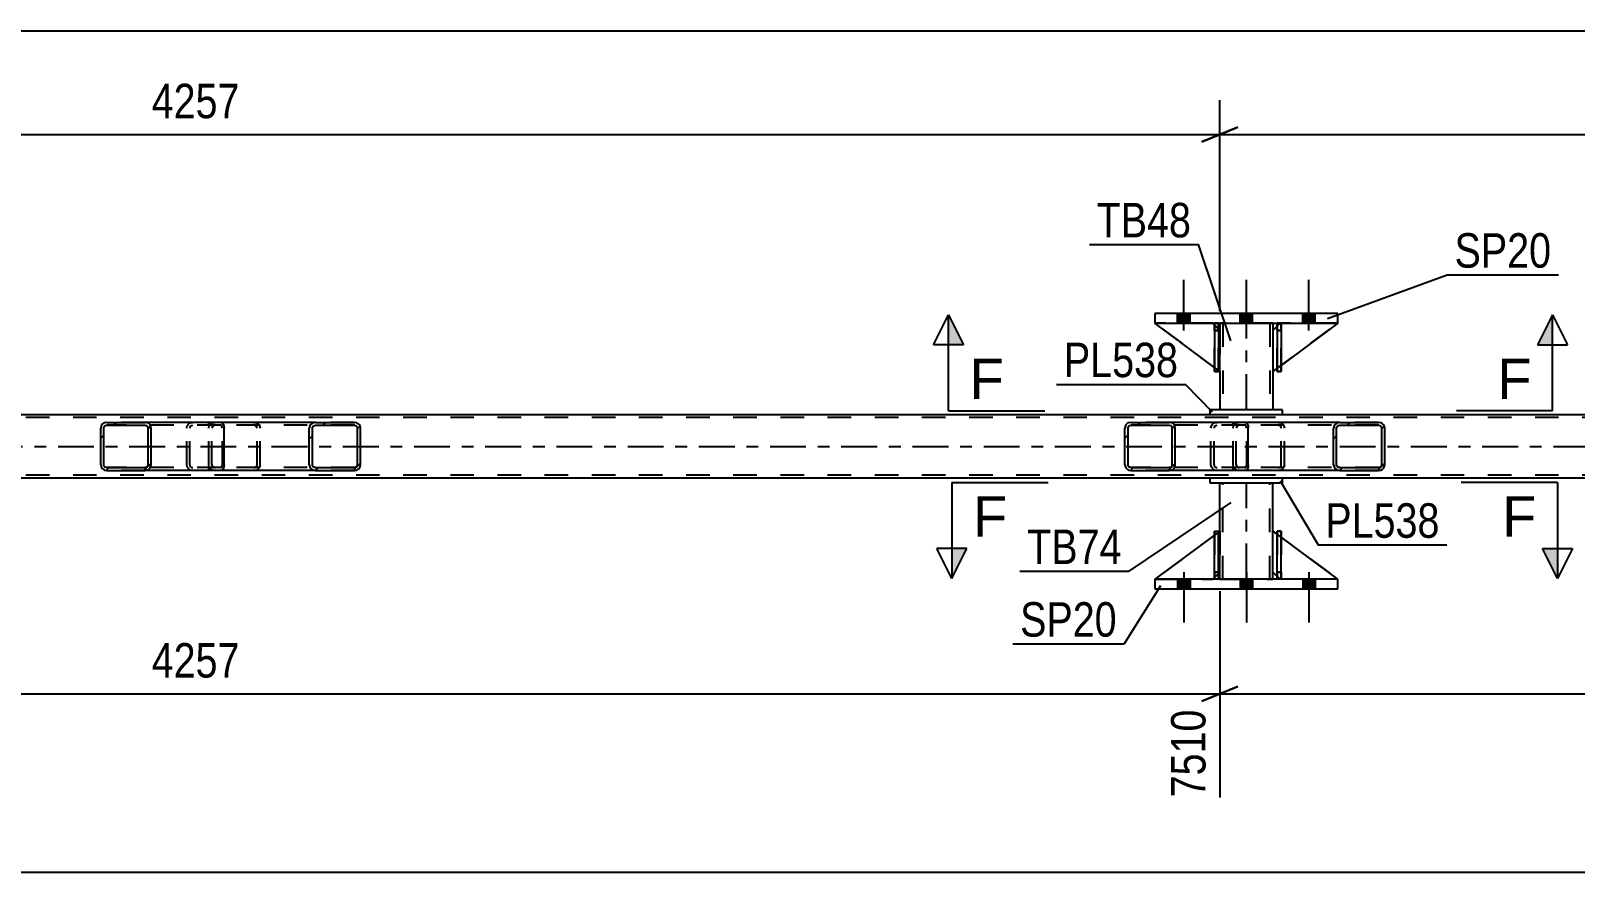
# Model space of a CAD drawing. Header units: millimetres. Extents: x -116 to 725, y -402 to 192.
# Drawn here: x 113.3 to 241.7, y -249.4 to -179.4 of the extents above; entities that cross this region are included whole.
import ezdxf

# ---------------------------------------------------------------- set-up
doc = ezdxf.new("R2010")
doc.units = ezdxf.units.MM
doc.linetypes.add('DXK_LINE_DOT2', pattern=[3.9198, 1.9599, -1.9599])
doc.linetypes.add('DXK_LINE_DOT3', pattern=[5.9187, 2.979, -0.9799, 0.9799, -0.9799])
doc.styles.add('Arial', font='ARIAL.TTF', dxfattribs={"height": 0.2})
doc.styles.add('Arial Narrow', font='ARIALN.TTF', dxfattribs={"height": 0.2})

# ---------------------------------------------------------------- blocks, each defined once
blk = doc.blocks.new('Part-203723422-4009 - 3915')
at = {"color": 2, "linetype": 'Continuous'}
for p, q in [((211.72, -221.36), (206.76, -225.03)), ((212.16, -221.03), (212.04, -221.12)), ((212.16, -224.43), (212.16, -221.03)), ((212.16, -224.43), (212.04, -224.56)), ((212.16, -224.43), (212.16, -224.43)), ((211.72, -224.88), (211.56, -225.03))]:
    blk.add_line(p, q, dxfattribs=at)
at = {"color": 7, "linetype": 'DXK_LINE_DOT2'}
for p, q in [((212.04, -221.12), (211.72, -221.36)), ((212.16, -224.43), (212.16, -221.03)), ((212.16, -224.43), (211.56, -225.03)), ((212.04, -224.56), (211.72, -224.88)), ((206.76, -225.03), (211.56, -225.03))]:
    blk.add_line(p, q, dxfattribs=at)
blk = doc.blocks.new('Part-203723422-3945 - 3915')
at = {"color": 2, "linetype": 'Continuous'}
for p, q in [((211.72, -207.42), (206.76, -203.75)), ((211.72, -203.9), (211.56, -203.75)), ((212.16, -204.35), (212.04, -204.22)), ((212.16, -204.35), (212.16, -204.35)), ((212.16, -207.75), (212.16, -204.35)), ((212.04, -207.66), (212.16, -207.75)), ((212.16, -207.75), (212.16, -207.75))]:
    blk.add_line(p, q, dxfattribs=at)
at = {"color": 7, "linetype": 'DXK_LINE_DOT2'}
for p, q in [((211.56, -203.75), (206.76, -203.75)), ((211.56, -203.75), (212.16, -204.35)), ((212.04, -204.22), (211.72, -203.9)), ((212.16, -204.35), (212.16, -207.75)), ((212.04, -207.66), (211.72, -207.42))]:
    blk.add_line(p, q, dxfattribs=at)
blk = doc.blocks.new('Part-203723422-4007 - 3915')
at = {"color": 2, "linetype": 'Continuous'}
for p, q in [((217.24, -203.75), (216.92, -203.75)), ((216.92, -203.75), (216.92, -207.75)), ((217.24, -203.75), (217.24, -203.75)), ((217.24, -203.75), (217.24, -207.75)), ((217.24, -207.75), (216.92, -207.75))]:
    blk.add_line(p, q, dxfattribs=at)
at = {"color": 7, "linetype": 'DXK_LINE_DOT2'}
for p, q in [((216.92, -204.35), (216.92, -203.75)), ((217.24, -204.35), (217.24, -203.75)), ((217.24, -203.75), (217.24, -203.75)), ((217.24, -204.35), (216.92, -204.35)), ((216.92, -204.35), (216.92, -207.75)), ((217.24, -207.75), (217.24, -204.35))]:
    blk.add_line(p, q, dxfattribs=at)
blk = doc.blocks.new('Part-203723422-3943 - 3915')
at = {"color": 2, "linetype": 'Continuous'}
for p, q in [((216.92, -204), (216.56, -204.35)), ((221.96, -203.75), (217.24, -207.25)), ((216.56, -204.35), (216.56, -207.75)), ((216.92, -207.49), (216.56, -207.75))]:
    blk.add_line(p, q, dxfattribs=at)
at = {"color": 7, "linetype": 'DXK_LINE_DOT2'}
for p, q in [((217.16, -203.75), (216.92, -204)), ((221.96, -203.75), (217.16, -203.75)), ((217.24, -207.25), (216.92, -207.49))]:
    blk.add_line(p, q, dxfattribs=at)
blk = doc.blocks.new('Part-203723422-3999 - 3915')
at = {"color": 2, "linetype": 'Continuous'}
for p, q in [((212.16, -203.75), (212.16, -204.35)), ((216.56, -203.75), (216.56, -204.35)), ((212.16, -207.75), (212.16, -210.95)), ((216.56, -207.75), (216.56, -210.95))]:
    blk.add_line(p, q, dxfattribs=at)
at = {"color": 7, "linetype": 'DXK_LINE_DOT2'}
for p, q in [((216.56, -203.75), (212.16, -203.75)), ((212.4, -203.75), (212.4, -210.95)), ((216.32, -203.75), (216.32, -210.95)), ((212.16, -204.35), (212.16, -207.75)), ((216.56, -204.35), (216.56, -207.75)), ((216.56, -210.95), (212.16, -210.95))]:
    blk.add_line(p, q, dxfattribs=at)
at = {"color": 7, "linetype": 'DXK_LINE_DOT3'}
blk.add_line((214.36, -210.95), (214.36, -203.75), dxfattribs=at)
blk = doc.blocks.new('Part-203723422-3935 - 3915')
at = {"color": 7, "linetype": 'DXK_LINE_DOT2'}
for p, q in [((217.24, -221.03), (216.92, -221.03)), ((216.92, -224.43), (216.92, -221.03)), ((216.92, -221.03), (216.92, -225.03)), ((217.24, -221.03), (217.24, -224.43)), ((217.24, -225.03), (217.24, -221.03)), ((217.24, -224.43), (216.92, -224.43)), ((216.92, -225.03), (216.92, -224.43)), ((217.24, -224.43), (217.24, -225.03)), ((217.24, -225.03), (216.92, -225.03)), ((217.24, -225.03), (217.24, -225.03))]:
    blk.add_line(p, q, dxfattribs=at)
blk = doc.blocks.new('Part-203723422-4008 - 3915')
at = {"color": 7, "linetype": 'DXK_LINE_DOT2'}
for p, q in [((211.72, -204.35), (211.72, -203.75)), ((211.72, -203.75), (211.72, -203.75)), ((211.72, -203.75), (211.72, -207.75)), ((212.04, -203.75), (211.72, -203.75)), ((212.04, -204.35), (212.04, -203.75)), ((212.04, -207.75), (212.04, -203.75)), ((211.72, -207.75), (211.72, -204.35)), ((211.72, -204.35), (212.04, -204.35)), ((212.04, -204.35), (212.04, -207.75)), ((211.72, -207.75), (212.04, -207.75))]:
    blk.add_line(p, q, dxfattribs=at)
blk = doc.blocks.new('Part-203723422-3944 - 3915')
at = {"color": 7, "linetype": 'DXK_LINE_DOT2'}
for p, q in [((212.16, -207.75), (206.76, -203.75)), ((206.76, -203.75), (211.56, -203.75)), ((211.56, -203.75), (212.16, -204.35)), ((212.16, -204.35), (211.56, -203.75)), ((212.16, -204.35), (212.16, -207.75)), ((212.16, -204.35), (212.16, -204.35)), ((212.16, -204.35), (212.16, -207.75))]:
    blk.add_line(p, q, dxfattribs=at)
blk = doc.blocks.new('Part-203723422-3936 - 3915')
at = {"color": 7, "linetype": 'DXK_LINE_DOT2'}
for p, q in [((217.16, -203.75), (216.56, -204.35)), ((216.56, -207.75), (221.96, -203.75)), ((221.96, -203.75), (217.16, -203.75)), ((216.56, -204.35), (216.56, -207.75))]:
    blk.add_line(p, q, dxfattribs=at)
blk = doc.blocks.new('Part-203723422-3941 - 3915')
at = {"color": 2, "linetype": 'Continuous'}
for p, q in [((216.56, -224.43), (216.56, -221.03)), ((216.92, -221.29), (216.56, -221.03)), ((221.96, -225.03), (217.24, -221.53)), ((216.92, -224.78), (216.56, -224.43))]:
    blk.add_line(p, q, dxfattribs=at)
at = {"color": 7, "linetype": 'DXK_LINE_DOT2'}
for p, q in [((217.24, -221.53), (216.92, -221.29)), ((217.16, -225.03), (216.92, -224.78)), ((221.96, -225.03), (217.16, -225.03)), ((221.96, -225.03), (221.96, -225.03)), ((221.96, -225.03), (221.96, -225.03))]:
    blk.add_line(p, q, dxfattribs=at)
blk = doc.blocks.new('Part-203723422-3942 - 3915')
at = {"color": 7, "linetype": 'DXK_LINE_DOT2'}
for p, q in [((212.16, -221.03), (206.76, -225.03)), ((212.16, -224.43), (212.16, -221.03)), ((212.16, -221.03), (212.16, -224.43)), ((211.56, -225.03), (212.16, -224.43)), ((212.16, -224.43), (211.56, -225.03)), ((212.16, -224.43), (212.16, -224.43)), ((206.76, -225.03), (211.56, -225.03))]:
    blk.add_line(p, q, dxfattribs=at)
blk = doc.blocks.new('Part-203723422-4010 - 3915')
at = {"color": 2, "linetype": 'Continuous'}
for p, q in [((211.72, -225.03), (211.72, -221.03)), ((211.72, -221.03), (212.04, -221.03)), ((212.04, -225.03), (212.04, -221.03)), ((211.72, -225.03), (211.72, -225.03)), ((212.04, -225.03), (211.72, -225.03))]:
    blk.add_line(p, q, dxfattribs=at)
at = {"color": 7, "linetype": 'DXK_LINE_DOT2'}
for p, q in [((211.72, -221.03), (211.72, -224.43)), ((212.04, -224.43), (212.04, -221.03)), ((211.72, -224.43), (211.72, -225.03)), ((211.72, -224.43), (212.04, -224.43)), ((212.04, -225.03), (212.04, -224.43)), ((212.04, -225.03), (212.04, -225.03))]:
    blk.add_line(p, q, dxfattribs=at)
blk = doc.blocks.new('Part-203723422-3946 - 3915')
at = {"color": 2, "linetype": 'Continuous'}
for p, q in [((212.04, -203.75), (211.72, -203.75)), ((211.72, -203.75), (211.72, -207.75)), ((212.04, -203.75), (212.04, -203.75)), ((212.04, -203.75), (212.04, -207.75)), ((212.04, -207.75), (211.72, -207.75))]:
    blk.add_line(p, q, dxfattribs=at)
at = {"color": 7, "linetype": 'DXK_LINE_DOT2'}
for p, q in [((211.72, -204.35), (211.72, -203.75)), ((212.04, -204.35), (212.04, -203.75)), ((212.04, -203.75), (212.04, -203.75)), ((212.04, -204.35), (211.72, -204.35)), ((211.72, -204.35), (211.72, -207.75)), ((212.04, -207.75), (212.04, -204.35))]:
    blk.add_line(p, q, dxfattribs=at)
blk = doc.blocks.new('Part-203723422-4011 - 3915')
at = {"color": 2, "linetype": 'Continuous'}
for p, q in [((216.92, -225.03), (216.92, -221.03)), ((216.92, -221.03), (217.24, -221.03)), ((217.24, -225.03), (217.24, -221.03)), ((216.92, -225.03), (216.92, -225.03)), ((217.24, -225.03), (216.92, -225.03))]:
    blk.add_line(p, q, dxfattribs=at)
at = {"color": 7, "linetype": 'DXK_LINE_DOT2'}
for p, q in [((216.92, -221.03), (216.92, -224.43)), ((217.24, -224.43), (217.24, -221.03)), ((216.92, -224.43), (216.92, -225.03)), ((216.92, -224.43), (217.24, -224.43)), ((217.24, -225.03), (217.24, -224.43)), ((217.24, -225.03), (217.24, -225.03))]:
    blk.add_line(p, q, dxfattribs=at)
blk = doc.blocks.new('Part-203723422-4012 - 3915')
at = {"color": 7, "linetype": 'DXK_LINE_DOT2'}
for p, q in [((211.72, -221.03), (212.04, -221.03)), ((211.72, -224.43), (211.72, -221.03)), ((211.72, -221.03), (211.72, -225.03)), ((212.04, -221.03), (212.04, -224.43)), ((212.04, -225.03), (212.04, -221.12)), ((212.04, -224.43), (211.72, -224.43)), ((211.72, -225.03), (211.72, -224.43)), ((212.04, -224.43), (212.04, -225.03)), ((212.04, -225.03), (211.72, -225.03)), ((212.04, -225.03), (212.04, -225.03))]:
    blk.add_line(p, q, dxfattribs=at)
blk = doc.blocks.new('Part-203723422-4017 - 3915')
at = {"color": 2, "linetype": 'Continuous'}
for p, q in [((217.36, -216.63), (211.36, -216.63)), ((211.36, -217.03), (211.36, -216.63)), ((217.36, -217.03), (217.36, -216.63)), ((217.36, -217.03), (211.36, -217.03))]:
    blk.add_line(p, q, dxfattribs=at)
blk = doc.blocks.new('Part-203723422-4022 - 3915')
at = {"color": 2, "linetype": 'Continuous'}
for p, q in [((217.36, -210.95), (211.36, -210.95)), ((211.36, -211.35), (211.36, -210.95)), ((217.36, -211.35), (211.36, -211.35)), ((217.36, -211.35), (217.36, -210.95))]:
    blk.add_line(p, q, dxfattribs=at)
blk = doc.blocks.new('Part-203723422-3964 - 3915')
at = {"color": 7, "linetype": 'DXK_LINE_DOT2'}
for p, q in [((216.56, -224.43), (216.56, -221.03)), ((216.56, -221.03), (221.96, -225.03)), ((217.16, -225.03), (216.56, -224.43)), ((221.96, -225.03), (217.16, -225.03))]:
    blk.add_line(p, q, dxfattribs=at)
blk = doc.blocks.new('Part-203723422-4051 - 3915')
at = {"linetype": 'Continuous'}
h = blk.add_hatch(dxfattribs=at)
h.set_pattern_fill('', scale=0.7, style=0, pattern_type=0)
h.set_pattern_definition([(45, (123.2818, -212.2849), (-1.57154, 1.57154), [])])
h.paths.add_polyline_path([(123.32, -212.47), (123.28, -212.28), (123.17, -212.13), (123.01, -212.03), (122.82, -211.99), (119.63, -211.99), (119.44, -212.03), (119.28, -212.13), (119.17, -212.28), (119.13, -212.47), (119.13, -215.51), (119.17, -215.69), (119.28, -215.85), (119.44, -215.95), (119.63, -215.99), (122.82, -215.99), (123.01, -215.95), (123.17, -215.85), (123.28, -215.69), (123.32, -215.51)])
h.paths.add_polyline_path([(123.05, -215.6), (123, -215.68), (122.91, -215.73), (122.82, -215.75), (119.63, -215.75), (119.54, -215.73), (119.46, -215.68), (119.4, -215.6), (119.38, -215.51), (119.38, -212.47), (119.4, -212.38), (119.46, -212.3), (119.54, -212.25), (119.63, -212.23), (122.82, -212.23), (122.91, -212.25), (123, -212.3), (123.05, -212.38), (123.07, -212.47), (123.07, -215.51)])
at = {"color": 2, "linetype": 'Continuous'}
for p, q in [((119.17, -212.28), (119.13, -212.47)), ((119.13, -215.51), (119.13, -212.47)), ((119.38, -212.47), (119.4, -212.38)), ((119.38, -215.51), (119.38, -212.47)), ((119.4, -212.38), (119.46, -212.3)), ((119.63, -211.99), (119.44, -212.03)), ((119.46, -212.3), (119.54, -212.25)), ((119.54, -212.25), (119.63, -212.23)), ((119.63, -211.99), (122.82, -211.99)), ((119.63, -212.23), (122.82, -212.23)), ((129.12, -211.99), (122.82, -211.99)), ((123.01, -212.03), (122.82, -211.99)), ((122.82, -212.23), (122.91, -212.25)), ((122.91, -212.25), (123, -212.3)), ((123, -212.3), (123.05, -212.38)), ((123.05, -212.38), (123.07, -212.47)), ((123.07, -215.51), (123.07, -212.47)), ((123.32, -212.47), (123.28, -212.28)), ((123.32, -215.51), (123.32, -212.47)), ((129.12, -211.99), (129.22, -212.03)), ((129.22, -212.03), (129.31, -212.13)), ((129.31, -212.13), (129.37, -212.28)), ((129.37, -212.28), (129.39, -212.47)), ((129.39, -215.51), (129.39, -212.47)), ((119.13, -215.51), (119.17, -215.69)), ((119.4, -215.6), (119.38, -215.51)), ((119.46, -215.68), (119.4, -215.6)), ((123.05, -215.6), (123, -215.68)), ((123.07, -215.51), (123.05, -215.6)), ((123.28, -215.69), (123.32, -215.51)), ((129.39, -215.51), (129.37, -215.69)), ((119.44, -215.95), (119.63, -215.99)), ((119.54, -215.73), (119.46, -215.68)), ((119.63, -215.75), (119.54, -215.73)), ((119.63, -215.75), (122.82, -215.75)), ((119.63, -215.99), (122.82, -215.99)), ((122.91, -215.73), (122.82, -215.75)), ((122.82, -215.99), (123.01, -215.95)), ((129.12, -215.99), (122.82, -215.99)), ((123, -215.68), (122.91, -215.73)), ((129.22, -215.95), (129.12, -215.99)), ((129.31, -215.85), (129.22, -215.95)), ((129.37, -215.69), (129.31, -215.85))]:
    blk.add_line(p, q, dxfattribs=at)
at = {"color": 7, "linetype": 'DXK_LINE_DOT2'}
for p, q in [((122.82, -211.99), (119.63, -211.99)), ((129.12, -212.23), (119.63, -212.23)), ((126.28, -212.47), (126.32, -212.28)), ((126.28, -215.51), (126.28, -212.47)), ((126.55, -212.38), (126.53, -212.47)), ((126.53, -215.51), (126.53, -212.47)), ((126.61, -212.3), (126.55, -212.38)), ((126.59, -212.03), (126.78, -211.99)), ((126.61, -212.3), (126.63, -212.28)), ((126.63, -212.28), (126.69, -212.25)), ((126.69, -212.25), (126.78, -212.23)), ((128.13, -212.23), (128.13, -211.99)), ((129.17, -212.25), (129.12, -212.23)), ((129.21, -212.3), (129.17, -212.25)), ((129.24, -212.38), (129.21, -212.3)), ((129.25, -212.47), (129.24, -212.38)), ((129.25, -215.51), (129.25, -212.47)), ((126.32, -215.69), (126.28, -215.51)), ((126.53, -215.51), (126.55, -215.6)), ((126.55, -215.6), (126.61, -215.68)), ((129.21, -215.68), (129.24, -215.6)), ((129.24, -215.6), (129.25, -215.51)), ((129.12, -215.75), (119.63, -215.75)), ((122.82, -215.99), (119.63, -215.99)), ((126.78, -215.99), (126.59, -215.95)), ((126.61, -215.68), (126.63, -215.69)), ((126.63, -215.69), (126.69, -215.73)), ((126.69, -215.73), (126.78, -215.75)), ((128.13, -215.99), (128.13, -215.75)), ((129.12, -215.75), (129.17, -215.73)), ((129.17, -215.73), (129.21, -215.68))]:
    blk.add_line(p, q, dxfattribs=at)
at = {"color": 2, "linetype": 'Continuous'}
for centre, start, end in [((119.62, -212.48), 111.1941, 156.1506), ((122.83, -212.48), 23.8494, 68.8059), ((119.62, -215.49), 203.8494, 248.8059), ((122.83, -215.49), 291.1941, 336.1506)]:
    blk.add_arc(centre, 0.492, start, end, dxfattribs=at)
at = {"color": 7, "linetype": 'DXK_LINE_DOT2'}
for centre, start, end in [((126.77, -212.48), 111.1941, 156.1506), ((126.77, -215.49), 203.8494, 248.8059)]:
    blk.add_arc(centre, 0.492, start, end, dxfattribs=at)
blk = doc.blocks.new('Part-203723422-4026 - 3915')
at = {"linetype": 'Continuous'}
h = blk.add_hatch(dxfattribs=at)
h.set_pattern_fill('', scale=0.7, style=0, pattern_type=0)
h.set_pattern_definition([(45, (225.8267, -212.2849), (-1.57154, 1.57154), [])])
h.paths.add_polyline_path([(225.87, -212.47), (225.83, -212.28), (225.72, -212.13), (225.55, -212.03), (225.35, -211.99), (222.12, -211.99), (221.92, -212.03), (221.76, -212.13), (221.65, -212.28), (221.61, -212.47), (221.61, -215.51), (221.65, -215.69), (221.76, -215.85), (221.92, -215.95), (222.12, -215.99), (225.35, -215.99), (225.55, -215.95), (225.72, -215.85), (225.83, -215.69), (225.87, -215.51)])
h.paths.add_polyline_path([(225.59, -215.6), (225.54, -215.68), (225.45, -215.73), (225.35, -215.75), (222.12, -215.75), (222.02, -215.73), (221.94, -215.68), (221.88, -215.6), (221.86, -215.51), (221.86, -212.47), (221.88, -212.38), (221.94, -212.3), (222.02, -212.25), (222.12, -212.23), (225.35, -212.23), (225.45, -212.25), (225.54, -212.3), (225.59, -212.38), (225.61, -212.47), (225.61, -215.51)])
at = {"color": 7, "linetype": 'DXK_LINE_DOT2'}
for p, q in [((213.26, -212.47), (213.3, -212.28)), ((213.26, -215.51), (213.26, -212.47)), ((213.53, -212.38), (213.52, -212.47)), ((213.52, -215.51), (213.52, -212.47)), ((213.59, -212.3), (213.53, -212.38)), ((213.57, -212.03), (213.77, -211.99)), ((213.67, -212.25), (213.59, -212.3)), ((213.77, -212.23), (213.67, -212.25)), ((214.25, -211.99), (213.77, -211.99)), ((225.35, -212.23), (213.77, -212.23)), ((217.01, -211.99), (217.2, -212.03)), ((217.1, -212.25), (217.01, -212.23)), ((217.19, -212.3), (217.1, -212.25)), ((217.24, -212.38), (217.19, -212.3)), ((217.26, -212.47), (217.24, -212.38)), ((217.26, -215.51), (217.26, -212.47)), ((217.48, -212.28), (217.52, -212.47)), ((217.52, -215.51), (217.52, -212.47)), ((225.35, -211.99), (222.12, -211.99)), ((213.3, -215.69), (213.26, -215.51)), ((213.52, -215.51), (213.53, -215.6)), ((213.53, -215.6), (213.59, -215.68)), ((217.19, -215.68), (217.24, -215.6)), ((217.24, -215.6), (217.26, -215.51)), ((217.52, -215.51), (217.48, -215.69)), ((213.77, -215.99), (213.57, -215.95)), ((213.59, -215.68), (213.67, -215.73)), ((213.67, -215.73), (213.77, -215.75)), ((225.35, -215.75), (213.77, -215.75)), ((214.25, -215.99), (213.77, -215.99)), ((217.01, -215.75), (217.1, -215.73)), ((217.2, -215.95), (217.01, -215.99)), ((217.1, -215.73), (217.19, -215.68)), ((225.35, -215.99), (222.12, -215.99))]:
    blk.add_line(p, q, dxfattribs=at)
at = {"color": 2, "linetype": 'Continuous'}
for p, q in [((222.12, -211.99), (214.25, -211.99)), ((221.65, -212.28), (221.61, -212.47)), ((221.61, -215.51), (221.61, -212.47)), ((221.86, -212.47), (221.88, -212.38)), ((221.86, -215.51), (221.86, -212.47)), ((221.88, -212.38), (221.94, -212.3)), ((222.12, -211.99), (221.92, -212.03)), ((221.94, -212.3), (222.02, -212.25)), ((222.02, -212.25), (222.12, -212.23)), ((222.12, -211.99), (225.35, -211.99)), ((222.12, -212.23), (225.35, -212.23)), ((225.55, -212.03), (225.35, -211.99)), ((225.35, -212.23), (225.45, -212.25)), ((225.45, -212.25), (225.54, -212.3)), ((225.54, -212.3), (225.59, -212.38)), ((225.59, -212.38), (225.61, -212.47)), ((225.61, -215.51), (225.61, -212.47)), ((225.87, -212.47), (225.83, -212.28)), ((225.87, -215.51), (225.87, -212.47)), ((221.61, -215.51), (221.65, -215.69)), ((221.88, -215.6), (221.86, -215.51)), ((221.94, -215.68), (221.88, -215.6)), ((225.59, -215.6), (225.54, -215.68)), ((225.61, -215.51), (225.59, -215.6)), ((225.83, -215.69), (225.87, -215.51)), ((222.12, -215.99), (214.25, -215.99)), ((221.92, -215.95), (222.12, -215.99)), ((222.02, -215.73), (221.94, -215.68)), ((222.12, -215.75), (222.02, -215.73)), ((222.12, -215.75), (225.35, -215.75)), ((222.12, -215.99), (225.35, -215.99)), ((225.45, -215.73), (225.35, -215.75)), ((225.35, -215.99), (225.55, -215.95)), ((225.54, -215.68), (225.45, -215.73))]:
    blk.add_line(p, q, dxfattribs=at)
at = {"color": 7, "linetype": 'DXK_LINE_DOT2'}
for centre, start, end in [((213.75, -212.49), 110.7583, 155.68), ((217.03, -212.49), 24.32, 69.2417), ((213.75, -215.49), 204.32, 249.2417), ((217.03, -215.49), 290.7583, 335.68)]:
    blk.add_arc(centre, 0.496, start, end, dxfattribs=at)
at = {"color": 2, "linetype": 'Continuous'}
for centre, start, end in [((222.1, -212.49), 110.7583, 155.68), ((225.37, -212.49), 24.32, 69.2417), ((222.1, -215.49), 204.32, 249.2417), ((225.37, -215.49), 290.7583, 335.68)]:
    blk.add_arc(centre, 0.496, start, end, dxfattribs=at)
blk = doc.blocks.new('Part-203723422-4067 - 3915')
at = {"linetype": 'Continuous'}
h = blk.add_hatch(dxfattribs=at)
h.set_pattern_fill('', scale=0.7, style=0, pattern_type=0)
h.set_pattern_definition([(45, (208.416, -212.2849), (-1.57154, 1.57154), [])])
h.paths.add_polyline_path([(208.45, -212.47), (208.42, -212.28), (208.31, -212.13), (208.14, -212.03), (207.95, -211.99), (204.77, -211.99), (204.57, -212.03), (204.41, -212.13), (204.3, -212.28), (204.26, -212.47), (204.26, -215.51), (204.3, -215.69), (204.41, -215.85), (204.57, -215.95), (204.77, -215.99), (207.95, -215.99), (208.14, -215.95), (208.31, -215.85), (208.42, -215.69), (208.45, -215.51)])
h.paths.add_polyline_path([(208.18, -215.6), (208.13, -215.68), (208.05, -215.73), (207.95, -215.75), (204.77, -215.75), (204.67, -215.73), (204.59, -215.68), (204.54, -215.6), (204.52, -215.51), (204.52, -212.47), (204.54, -212.38), (204.59, -212.3), (204.67, -212.25), (204.77, -212.23), (207.95, -212.23), (208.05, -212.25), (208.13, -212.3), (208.18, -212.38), (208.2, -212.47), (208.2, -215.51)])
at = {"color": 2, "linetype": 'Continuous'}
for p, q in [((204.3, -212.28), (204.26, -212.47)), ((204.26, -215.51), (204.26, -212.47)), ((204.52, -212.47), (204.54, -212.38)), ((204.52, -215.51), (204.52, -212.47)), ((204.54, -212.38), (204.59, -212.3)), ((204.77, -211.99), (204.57, -212.03)), ((204.59, -212.3), (204.67, -212.25)), ((204.67, -212.25), (204.77, -212.23)), ((204.77, -211.99), (207.95, -211.99)), ((204.77, -212.23), (207.95, -212.23)), ((214.25, -211.99), (207.95, -211.99)), ((208.14, -212.03), (207.95, -211.99)), ((207.95, -212.23), (208.05, -212.25)), ((208.05, -212.25), (208.13, -212.3)), ((208.13, -212.3), (208.18, -212.38)), ((208.18, -212.38), (208.2, -212.47)), ((208.2, -215.51), (208.2, -212.47)), ((208.45, -212.47), (208.42, -212.28)), ((208.45, -215.51), (208.45, -212.47)), ((214.25, -211.99), (214.36, -212.03)), ((214.36, -212.03), (214.44, -212.13)), ((214.44, -212.13), (214.5, -212.28)), ((214.5, -212.28), (214.52, -212.47)), ((214.52, -215.51), (214.52, -212.47)), ((204.26, -215.51), (204.3, -215.69)), ((204.54, -215.6), (204.52, -215.51)), ((204.59, -215.68), (204.54, -215.6)), ((208.18, -215.6), (208.13, -215.68)), ((208.2, -215.51), (208.18, -215.6)), ((208.42, -215.69), (208.45, -215.51)), ((214.52, -215.51), (214.5, -215.69)), ((204.57, -215.95), (204.77, -215.99)), ((204.67, -215.73), (204.59, -215.68)), ((204.77, -215.75), (204.67, -215.73)), ((204.77, -215.75), (207.95, -215.75)), ((204.77, -215.99), (207.95, -215.99)), ((208.05, -215.73), (207.95, -215.75)), ((207.95, -215.99), (208.14, -215.95)), ((214.25, -215.99), (207.95, -215.99)), ((208.13, -215.68), (208.05, -215.73)), ((214.36, -215.95), (214.25, -215.99)), ((214.44, -215.85), (214.36, -215.95)), ((214.5, -215.69), (214.44, -215.85))]:
    blk.add_line(p, q, dxfattribs=at)
at = {"color": 7, "linetype": 'DXK_LINE_DOT2'}
for p, q in [((207.95, -211.99), (204.77, -211.99)), ((214.25, -212.23), (204.77, -212.23)), ((211.41, -212.47), (211.45, -212.28)), ((211.41, -215.51), (211.41, -212.47)), ((211.69, -212.38), (211.67, -212.47)), ((211.67, -215.51), (211.67, -212.47)), ((211.74, -212.3), (211.69, -212.38)), ((211.73, -212.03), (211.92, -211.99)), ((211.74, -212.3), (211.76, -212.28)), ((211.76, -212.28), (211.82, -212.25)), ((211.82, -212.25), (211.92, -212.23)), ((213.26, -212.23), (213.26, -211.99)), ((214.3, -212.25), (214.25, -212.23)), ((214.35, -212.3), (214.3, -212.25)), ((214.38, -212.38), (214.35, -212.3)), ((214.39, -212.47), (214.38, -212.38)), ((214.39, -215.51), (214.39, -212.47)), ((211.45, -215.69), (211.41, -215.51)), ((211.67, -215.51), (211.69, -215.6)), ((211.69, -215.6), (211.74, -215.68)), ((214.35, -215.68), (214.38, -215.6)), ((214.38, -215.6), (214.39, -215.51)), ((214.25, -215.75), (204.77, -215.75)), ((207.95, -215.99), (204.77, -215.99)), ((211.92, -215.99), (211.73, -215.95)), ((211.74, -215.68), (211.76, -215.69)), ((211.76, -215.69), (211.82, -215.73)), ((211.82, -215.73), (211.92, -215.75)), ((213.26, -215.99), (213.26, -215.75)), ((214.25, -215.75), (214.3, -215.73)), ((214.3, -215.73), (214.35, -215.68))]:
    blk.add_line(p, q, dxfattribs=at)
at = {"color": 2, "linetype": 'Continuous'}
for centre, start, end in [((204.75, -212.48), 111.1941, 156.1506), ((207.97, -212.48), 23.8494, 68.8059), ((204.75, -215.49), 203.8494, 248.8059), ((207.97, -215.49), 291.1941, 336.1506)]:
    blk.add_arc(centre, 0.492, start, end, dxfattribs=at)
at = {"color": 7, "linetype": 'DXK_LINE_DOT2'}
for centre, start, end in [((211.9, -212.48), 111.1941, 156.1506), ((211.9, -215.49), 203.8494, 248.8059)]:
    blk.add_arc(centre, 0.492, start, end, dxfattribs=at)
blk = doc.blocks.new('Part-203723422-4068 - 3915')
at = {"linetype": 'Continuous'}
h = blk.add_hatch(dxfattribs=at)
h.set_pattern_fill('', scale=0.7, style=0, pattern_type=0)
h.set_pattern_definition([(45, (140.6925, -212.2849), (-1.57154, 1.57154), [])])
h.paths.add_polyline_path([(140.73, -212.47), (140.69, -212.28), (140.58, -212.13), (140.42, -212.03), (140.22, -211.99), (136.99, -211.99), (136.79, -212.03), (136.62, -212.13), (136.51, -212.28), (136.47, -212.47), (136.47, -215.51), (136.51, -215.69), (136.62, -215.85), (136.79, -215.95), (136.99, -215.99), (140.22, -215.99), (140.42, -215.95), (140.58, -215.85), (140.69, -215.69), (140.73, -215.51)])
h.paths.add_polyline_path([(140.46, -215.6), (140.4, -215.68), (140.32, -215.73), (140.22, -215.75), (136.99, -215.75), (136.89, -215.73), (136.8, -215.68), (136.75, -215.6), (136.73, -215.51), (136.73, -212.47), (136.75, -212.38), (136.8, -212.3), (136.89, -212.25), (136.99, -212.23), (140.22, -212.23), (140.32, -212.25), (140.4, -212.3), (140.46, -212.38), (140.48, -212.47), (140.48, -215.51)])
at = {"color": 7, "linetype": 'DXK_LINE_DOT2'}
for p, q in [((128.13, -212.47), (128.16, -212.28)), ((128.13, -215.51), (128.13, -212.47)), ((128.4, -212.38), (128.38, -212.47)), ((128.38, -215.51), (128.38, -212.47)), ((128.46, -212.3), (128.4, -212.38)), ((128.44, -212.03), (128.64, -211.99)), ((128.54, -212.25), (128.46, -212.3)), ((128.64, -212.23), (128.54, -212.25)), ((129.12, -211.99), (128.64, -211.99)), ((140.22, -212.23), (128.64, -212.23)), ((131.87, -211.99), (132.07, -212.03)), ((131.97, -212.25), (131.87, -212.23)), ((132.05, -212.3), (131.97, -212.25)), ((132.11, -212.38), (132.05, -212.3)), ((132.13, -212.47), (132.11, -212.38)), ((132.13, -215.51), (132.13, -212.47)), ((132.34, -212.28), (132.38, -212.47)), ((132.38, -215.51), (132.38, -212.47)), ((140.22, -211.99), (136.99, -211.99)), ((128.16, -215.69), (128.13, -215.51)), ((128.38, -215.51), (128.4, -215.6)), ((128.4, -215.6), (128.46, -215.68)), ((132.05, -215.68), (132.11, -215.6)), ((132.11, -215.6), (132.13, -215.51)), ((132.38, -215.51), (132.34, -215.69)), ((128.64, -215.99), (128.44, -215.95)), ((128.46, -215.68), (128.54, -215.73)), ((128.54, -215.73), (128.64, -215.75)), ((140.22, -215.75), (128.64, -215.75)), ((129.12, -215.99), (128.64, -215.99)), ((131.87, -215.75), (131.97, -215.73)), ((132.07, -215.95), (131.87, -215.99)), ((131.97, -215.73), (132.05, -215.68)), ((140.22, -215.99), (136.99, -215.99))]:
    blk.add_line(p, q, dxfattribs=at)
at = {"color": 2, "linetype": 'Continuous'}
for p, q in [((136.99, -211.99), (129.12, -211.99)), ((136.51, -212.28), (136.47, -212.47)), ((136.47, -215.51), (136.47, -212.47)), ((136.73, -212.47), (136.75, -212.38)), ((136.73, -215.51), (136.73, -212.47)), ((136.75, -212.38), (136.8, -212.3)), ((136.99, -211.99), (136.79, -212.03)), ((136.8, -212.3), (136.89, -212.25)), ((136.89, -212.25), (136.99, -212.23)), ((136.99, -211.99), (140.22, -211.99)), ((136.99, -212.23), (140.22, -212.23)), ((140.42, -212.03), (140.22, -211.99)), ((140.22, -212.23), (140.32, -212.25)), ((140.32, -212.25), (140.4, -212.3)), ((140.4, -212.3), (140.46, -212.38)), ((140.46, -212.38), (140.48, -212.47)), ((140.48, -215.51), (140.48, -212.47)), ((140.73, -212.47), (140.69, -212.28)), ((140.73, -215.51), (140.73, -212.47)), ((136.47, -215.51), (136.51, -215.69)), ((136.75, -215.6), (136.73, -215.51)), ((136.8, -215.68), (136.75, -215.6)), ((140.46, -215.6), (140.4, -215.68)), ((140.48, -215.51), (140.46, -215.6)), ((140.69, -215.69), (140.73, -215.51)), ((136.99, -215.99), (129.12, -215.99)), ((136.79, -215.95), (136.99, -215.99)), ((136.89, -215.73), (136.8, -215.68)), ((136.99, -215.75), (136.89, -215.73)), ((136.99, -215.75), (140.22, -215.75)), ((136.99, -215.99), (140.22, -215.99)), ((140.32, -215.73), (140.22, -215.75)), ((140.22, -215.99), (140.42, -215.95)), ((140.4, -215.68), (140.32, -215.73))]:
    blk.add_line(p, q, dxfattribs=at)
at = {"color": 7, "linetype": 'DXK_LINE_DOT2'}
for centre, start, end in [((128.62, -212.49), 110.7583, 155.68), ((131.89, -212.49), 24.32, 69.2417), ((128.62, -215.49), 204.32, 249.2417), ((131.89, -215.49), 290.7583, 335.68)]:
    blk.add_arc(centre, 0.496, start, end, dxfattribs=at)
at = {"color": 2, "linetype": 'Continuous'}
for centre, start, end in [((136.97, -212.49), 110.7583, 155.68), ((140.24, -212.49), 24.32, 69.2417), ((136.97, -215.49), 204.32, 249.2417), ((140.24, -215.49), 290.7583, 335.68)]:
    blk.add_arc(centre, 0.496, start, end, dxfattribs=at)
blk = doc.blocks.new('Part-203723422-4075 - 3915')
at = {"color": 7, "linetype": 'DXK_LINE_DOT2'}
for p, q in [((216.92, -204.35), (216.92, -203.75)), ((216.92, -203.75), (216.92, -203.75)), ((216.92, -203.75), (216.92, -207.75)), ((217.24, -203.75), (216.92, -203.75)), ((217.24, -204.35), (217.24, -203.75)), ((217.24, -207.75), (217.24, -203.75)), ((216.92, -207.75), (216.92, -204.35)), ((216.92, -204.35), (217.24, -204.35)), ((217.24, -204.35), (217.24, -207.75)), ((216.92, -207.75), (217.24, -207.75))]:
    blk.add_line(p, q, dxfattribs=at)
blk = doc.blocks.new('Part-203723422-4080 - 3915')
at = {"color": 2, "linetype": 'Continuous'}
for p, q in [((206.76, -225.03), (206.76, -225.83)), ((221.96, -225.03), (206.76, -225.03)), ((206.76, -225.83), (221.96, -225.83)), ((221.96, -225.83), (221.96, -225.03))]:
    blk.add_line(p, q, dxfattribs=at)
blk = doc.blocks.new('Part-203723422-4085 - 3915')
at = {"color": 2, "linetype": 'Continuous'}
for p, q in [((221.96, -202.95), (206.76, -202.95)), ((206.76, -202.95), (206.76, -203.75)), ((206.76, -203.75), (221.96, -203.75)), ((221.96, -203.75), (221.96, -202.95))]:
    blk.add_line(p, q, dxfattribs=at)
blk = doc.blocks.new('Part-203723422-4090 - 3915')
at = {"color": 2, "linetype": 'Continuous'}
for p, q in [((212.16, -221.03), (212.16, -217.03)), ((216.56, -221.03), (216.56, -217.03)), ((212.16, -225.03), (212.16, -224.43)), ((216.56, -225.03), (216.56, -224.43))]:
    blk.add_line(p, q, dxfattribs=at)
at = {"color": 7, "linetype": 'DXK_LINE_DOT2'}
for p, q in [((216.56, -217.03), (212.16, -217.03)), ((212.4, -225.03), (212.4, -217.03)), ((216.32, -225.03), (216.32, -217.03)), ((212.16, -224.43), (212.16, -221.03)), ((216.56, -224.43), (216.56, -221.03)), ((212.16, -225.03), (216.56, -225.03))]:
    blk.add_line(p, q, dxfattribs=at)
at = {"color": 7, "linetype": 'DXK_LINE_DOT3'}
blk.add_line((214.36, -225.03), (214.36, -217.03), dxfattribs=at)
blk = doc.blocks.new('Bolt-203723422-4093 - 3915')
at = {"linetype": 'Continuous'}
for points in [[(208.64, -203.75), (209.68, -203.75), (209.68, -202.95), (208.64, -202.95)], [(208.64, -203.75), (209.68, -203.75), (209.68, -202.95), (208.64, -202.95)], [(208.64, -203.75), (209.68, -203.75), (209.68, -202.95), (208.64, -202.95)], [(213.84, -203.75), (214.88, -203.75), (214.88, -202.95), (213.84, -202.95)], [(213.84, -203.75), (214.88, -203.75), (214.88, -202.95), (213.84, -202.95)], [(219.04, -203.75), (220.08, -203.75), (220.08, -202.95), (219.04, -202.95)], [(219.04, -203.75), (220.08, -203.75), (220.08, -202.95), (219.04, -202.95)], [(219.04, -203.75), (220.08, -203.75), (220.08, -202.95), (219.04, -202.95)]]:
    blk.add_hatch(color=1, dxfattribs=at).paths.add_polyline_path(points)
at = {"color": 1, "linetype": 'Continuous'}
for p, q in [((209.16, -204.35), (209.16, -200.15)), ((209.16, -204.35), (209.16, -200.15)), ((209.16, -204.35), (209.16, -200.15)), ((214.36, -204.35), (214.36, -200.15)), ((214.36, -204.35), (214.36, -200.15)), ((219.56, -204.35), (219.56, -200.15)), ((219.56, -204.35), (219.56, -200.15)), ((219.56, -204.35), (219.56, -200.15)), ((208.64, -203.75), (208.64, -202.95)), ((208.64, -203.75), (208.64, -202.95)), ((208.64, -203.75), (208.64, -202.95)), ((209.68, -203.75), (209.68, -202.95)), ((209.68, -203.75), (209.68, -202.95)), ((209.68, -203.75), (209.68, -202.95)), ((213.84, -203.75), (213.84, -202.95)), ((213.84, -203.75), (213.84, -202.95)), ((214.88, -203.75), (214.88, -202.95)), ((214.88, -203.75), (214.88, -202.95)), ((219.04, -203.75), (219.04, -202.95)), ((219.04, -203.75), (219.04, -202.95)), ((219.04, -203.75), (219.04, -202.95)), ((220.08, -203.75), (220.08, -202.95)), ((220.08, -203.75), (220.08, -202.95)), ((220.08, -203.75), (220.08, -202.95))]:
    blk.add_line(p, q, dxfattribs=at)
blk = doc.blocks.new('Bolt-203723422-4094 - 3915')
at = {"linetype": 'Continuous'}
for points in [[(209.68, -225.03), (208.64, -225.03), (208.64, -225.83), (209.68, -225.83)], [(209.68, -225.03), (208.64, -225.03), (208.64, -225.83), (209.68, -225.83)], [(209.68, -225.03), (208.64, -225.03), (208.64, -225.83), (209.68, -225.83)], [(214.88, -225.03), (213.84, -225.03), (213.84, -225.83), (214.88, -225.83)], [(214.88, -225.03), (213.84, -225.03), (213.84, -225.83), (214.88, -225.83)], [(220.08, -225.03), (219.04, -225.03), (219.04, -225.83), (220.08, -225.83)], [(220.08, -225.03), (219.04, -225.03), (219.04, -225.83), (220.08, -225.83)], [(220.08, -225.03), (219.04, -225.03), (219.04, -225.83), (220.08, -225.83)]]:
    blk.add_hatch(color=1, dxfattribs=at).paths.add_polyline_path(points)
at = {"color": 1, "linetype": 'Continuous'}
for p, q in [((209.16, -224.43), (209.16, -228.63)), ((209.16, -224.43), (209.16, -228.63)), ((209.16, -224.43), (209.16, -228.63)), ((214.36, -224.43), (214.36, -228.63)), ((214.36, -224.43), (214.36, -228.63)), ((219.56, -224.43), (219.56, -228.63)), ((219.56, -224.43), (219.56, -228.63)), ((219.56, -224.43), (219.56, -228.63)), ((208.64, -225.03), (208.64, -225.83)), ((208.64, -225.03), (208.64, -225.83)), ((208.64, -225.03), (208.64, -225.83)), ((209.68, -225.03), (209.68, -225.83)), ((209.68, -225.03), (209.68, -225.83)), ((209.68, -225.03), (209.68, -225.83)), ((213.84, -225.03), (213.84, -225.83)), ((213.84, -225.03), (213.84, -225.83)), ((214.88, -225.03), (214.88, -225.83)), ((214.88, -225.03), (214.88, -225.83)), ((219.04, -225.03), (219.04, -225.83)), ((219.04, -225.03), (219.04, -225.83)), ((219.04, -225.03), (219.04, -225.83)), ((220.08, -225.03), (220.08, -225.83)), ((220.08, -225.03), (220.08, -225.83)), ((220.08, -225.03), (220.08, -225.83))]:
    blk.add_line(p, q, dxfattribs=at)
blk = doc.blocks.new('Part-203723422-4214 - 3915')
at = {"color": 7, "linetype": 'DXK_LINE_DOT2'}
for p, q in [((608.77, -211.59), (-50.14, -211.59)), ((217.36, -211.35), (211.36, -211.35)), ((608.77, -216.39), (-50.14, -216.39)), ((217.36, -216.63), (211.36, -216.63))]:
    blk.add_line(p, q, dxfattribs=at)
at = {"color": 2, "linetype": 'Continuous'}
for p, q in [((211.36, -211.35), (47.1, -211.35)), ((466.78, -211.35), (217.36, -211.35)), ((211.36, -216.63), (47.1, -216.63)), ((466.78, -216.63), (217.36, -216.63))]:
    blk.add_line(p, q, dxfattribs=at)
at = {"color": 7, "linetype": 'DXK_LINE_DOT3'}
blk.add_line((-50.14, -213.99), (608.77, -213.99), dxfattribs=at)
blk = doc.blocks.new('StraightDimension-203723422-4302 - 3915')
at = {"color": 7, "linetype": 'Continuous'}
blk.add_line((-58.76, -179.45), (617.39, -179.45), dxfattribs=at)
blk = doc.blocks.new('StraightDimension-203723422-4274 - 3915')
at = {"color": 7, "linetype": 'Continuous'}
for p, q in [((212.16, -226.03), (212.16, -243.16)), ((41.9, -234.55), (212.16, -234.55)), ((210.66, -235.15), (213.66, -233.95))]:
    blk.add_line(p, q, dxfattribs=at)
at = {"color": 0}
blk.add_wipeout([(131.29, -233.8), (131.29, -229.6), (122.77, -229.6), (122.77, -233.8)], dxfattribs=at)
at = {"color": 3, "style": 'Arial Narrow'}
blk.add_text('4257', height=2.863, dxfattribs=at).set_placement((123.37, -233.2))
at = {"color": 0, "linetype": 'Continuous'}
blk.add_wipeout([(211.56, -235.25), (207.36, -235.25), (207.36, -243.76), (211.56, -243.76)], dxfattribs=at)
at = {"color": 3, "linetype": 'Continuous', "style": 'Arial Narrow'}
blk.add_text('7510', height=2.863, rotation=90.0002, dxfattribs=at).set_placement((210.96, -243.16))
blk = doc.blocks.new('StraightDimension-203723422-4246 - 3915')
at = {"color": 7, "linetype": 'Continuous'}
for p, q in [((212.16, -202.75), (212.16, -185.21)), ((41.9, -188.06), (212.16, -188.06)), ((210.66, -188.66), (213.66, -187.46))]:
    blk.add_line(p, q, dxfattribs=at)
at = {"color": 0}
blk.add_wipeout([(131.29, -187.31), (131.29, -183.11), (122.77, -183.11), (122.77, -187.31)], dxfattribs=at)
at = {"color": 3, "style": 'Arial Narrow'}
blk.add_text('4257', height=2.863, dxfattribs=at).set_placement((123.37, -186.71))
blk = doc.blocks.new('StraightDimension-203723422-4252 - 3915')
at = {"color": 7, "linetype": 'Continuous'}
for p, q in [((212.16, -202.75), (212.16, -185.21)), ((213.66, -187.46), (210.66, -188.66)), ((212.16, -188.06), (467.58, -188.06))]:
    blk.add_line(p, q, dxfattribs=at)
blk = doc.blocks.new('StraightDimension-203723422-4285 - 3915')
at = {"color": 7, "linetype": 'Continuous'}
for p, q in [((212.16, -226.03), (212.16, -243.16)), ((213.66, -233.95), (210.66, -235.15)), ((212.16, -234.55), (467.58, -234.55))]:
    blk.add_line(p, q, dxfattribs=at)
blk = doc.blocks.new('StraightDimension-203723422-4323 - 3915')
at = {"color": 7, "linetype": 'Continuous'}
blk.add_line((-59.4, -249.37), (618.03, -249.37), dxfattribs=at)
blk = doc.blocks.new('Mark-203723422-4013 - 3915')
at = {"color": 0}
blk.add_wipeout([(230.42, -221.58), (230.42, -218.58), (220.92, -218.58), (220.92, -221.58)], dxfattribs=at)
blk.add_wipeout([(230.42, -221.58), (230.42, -218.58), (220.92, -218.58), (220.92, -221.58)], dxfattribs=at)
at = {"color": 30, "linetype": 'Continuous'}
for p, q in [((217.17, -216.84), (220.32, -222.18)), ((220.32, -222.18), (231.02, -222.18))]:
    blk.add_line(p, q, dxfattribs=at)
at = {"color": 3, "style": 'Arial Narrow'}
blk.add_text('PL538', height=2.863, dxfattribs=at).set_placement((220.92, -221.58))
blk = doc.blocks.new('Mark-203723422-4018 - 3915')
at = {"color": 0}
blk.add_wipeout([(208.7, -208.23), (208.7, -205.23), (199.19, -205.23), (199.19, -208.23)], dxfattribs=at)
blk.add_wipeout([(208.7, -208.23), (208.7, -205.23), (199.19, -205.23), (199.19, -208.23)], dxfattribs=at)
at = {"color": 30, "linetype": 'Continuous'}
for p in [(198.59, -208.83), (211.53, -211.14)]:
    blk.add_line(p, (209.3, -208.83), dxfattribs=at)
at = {"color": 3, "style": 'Arial Narrow'}
blk.add_text('PL538', height=2.863, dxfattribs=at).set_placement((199.19, -208.23))
blk = doc.blocks.new('SectionMark-203723422-4436 - 3915')
at = {"linetype": 'Continuous'}
for points in [[(190.85, -205.54), (189.6, -205.54), (189.6, -203.04)], [(239.81, -205.54), (238.56, -205.54), (239.81, -203.04)]]:
    blk.add_hatch(color=6, dxfattribs=at).paths.add_polyline_path(points)
at = {"color": 6, "linetype": 'Continuous'}
for p, q in [((188.35, -205.54), (189.6, -203.04)), ((189.6, -211.04), (189.6, -203.04)), ((189.6, -203.04), (190.85, -205.54)), ((239.81, -203.04), (238.56, -205.54)), ((239.81, -211.04), (239.81, -203.04)), ((239.81, -203.04), (241.06, -205.54)), ((190.85, -205.54), (188.35, -205.54)), ((238.56, -205.54), (241.06, -205.54)), ((189.6, -211.04), (197.6, -211.04)), ((239.81, -211.04), (231.81, -211.04))]:
    blk.add_line(p, q, dxfattribs=at)
at = {"color": 0, "linetype": 'Continuous'}
for points in [[(194.2, -210.04), (194.2, -206.54), (191.35, -206.54), (191.35, -210.04)], [(238.06, -210.04), (238.06, -206.54), (235.21, -206.54), (235.21, -210.04)]]:
    blk.add_wipeout(points, dxfattribs=at)
at = {"color": 3, "linetype": 'Continuous', "style": 'Arial'}
for p in [(191.35, -210.04), (235.21, -210.04)]:
    blk.add_text('F', height=3.34, dxfattribs=at).set_placement(p)
blk = doc.blocks.new('Mark-203723422-3995 - 3915')
at = {"color": 0}
blk.add_wipeout([(209.77, -196.61), (209.77, -193.61), (201.91, -193.61), (201.91, -196.61)], dxfattribs=at)
blk.add_wipeout([(209.77, -196.61), (209.77, -193.61), (201.91, -193.61), (201.91, -196.61)], dxfattribs=at)
at = {"color": 30, "linetype": 'Continuous'}
for p in [(201.31, -197.21), (213.06, -205.2)]:
    blk.add_line(p, (210.37, -197.21), dxfattribs=at)
at = {"color": 3, "style": 'Arial Narrow'}
blk.add_text('TB48', height=2.863, dxfattribs=at).set_placement((201.91, -196.61))
blk = doc.blocks.new('Mark-203723422-4076 - 3915')
at = {"color": 0}
blk.add_wipeout([(203.59, -229.8), (203.59, -226.8), (195.55, -226.8), (195.55, -229.8)], dxfattribs=at)
blk.add_wipeout([(203.59, -229.8), (203.59, -226.8), (195.55, -226.8), (195.55, -229.8)], dxfattribs=at)
at = {"color": 30, "linetype": 'Continuous'}
for p in [(207.23, -225.58), (194.95, -230.4)]:
    blk.add_line(p, (204.19, -230.4), dxfattribs=at)
at = {"color": 3, "style": 'Arial Narrow'}
blk.add_text('SP20', height=2.863, dxfattribs=at).set_placement((195.55, -229.8))
blk = doc.blocks.new('Mark-203723422-4081 - 3915')
at = {"color": 0}
blk.add_wipeout([(239.69, -199.13), (239.69, -196.13), (231.66, -196.13), (231.66, -199.13)], dxfattribs=at)
blk.add_wipeout([(239.69, -199.13), (239.69, -196.13), (231.66, -196.13), (231.66, -199.13)], dxfattribs=at)
at = {"color": 30, "linetype": 'Continuous'}
for p, q in [((221.11, -203.35), (231.06, -199.73)), ((231.06, -199.73), (240.29, -199.73))]:
    blk.add_line(p, q, dxfattribs=at)
at = {"color": 3, "style": 'Arial Narrow'}
blk.add_text('SP20', height=2.863, dxfattribs=at).set_placement((231.66, -199.13))
blk = doc.blocks.new('Mark-203723422-4086 - 3915')
at = {"color": 0}
blk.add_wipeout([(204, -223.76), (204, -220.76), (196.14, -220.76), (196.14, -223.76)], dxfattribs=at)
blk.add_wipeout([(204, -223.76), (204, -220.76), (196.14, -220.76), (196.14, -223.76)], dxfattribs=at)
at = {"color": 30, "linetype": 'Continuous'}
for p in [(213.06, -218.64), (195.54, -224.36)]:
    blk.add_line(p, (204.6, -224.36), dxfattribs=at)
at = {"color": 3, "style": 'Arial Narrow'}
blk.add_text('TB74', height=2.863, dxfattribs=at).set_placement((196.14, -223.76))
blk = doc.blocks.new('SectionMark-203723422-4440 - 3915')
at = {"linetype": 'Continuous'}
for points in [[(189.88, -222.48), (191.13, -222.48), (189.88, -224.98)], [(238.96, -222.48), (240.21, -222.48), (240.21, -224.98)]]:
    blk.add_hatch(color=6, dxfattribs=at).paths.add_polyline_path(points)
at = {"color": 6, "linetype": 'Continuous'}
for p, q in [((189.88, -216.98), (197.88, -216.98)), ((189.88, -216.98), (189.88, -224.98)), ((240.21, -216.98), (232.21, -216.98)), ((240.21, -216.98), (240.21, -224.98)), ((189.88, -224.98), (188.63, -222.48)), ((191.13, -222.48), (188.63, -222.48)), ((189.88, -224.98), (191.13, -222.48)), ((238.96, -222.48), (241.46, -222.48)), ((240.21, -224.98), (238.96, -222.48)), ((241.46, -222.48), (240.21, -224.98))]:
    blk.add_line(p, q, dxfattribs=at)
at = {"color": 0, "linetype": 'Continuous'}
for points in [[(194.48, -221.48), (194.48, -217.98), (191.63, -217.98), (191.63, -221.48)], [(238.46, -221.48), (238.46, -217.98), (235.61, -217.98), (235.61, -221.48)]]:
    blk.add_wipeout(points, dxfattribs=at)
at = {"color": 3, "linetype": 'Continuous', "style": 'Arial'}
for p in [(191.63, -221.48), (235.61, -221.48)]:
    blk.add_text('F', height=3.34, dxfattribs=at).set_placement(p)

msp = doc.modelspace()

# ---------------------------------------------------------------- block references
for name in ['Bolt-203723422-4093 - 3915', 'Part-203723422-4085 - 3915', 'Part-203723422-3945 - 3915', 'Part-203723422-3944 - 3915', 'Part-203723422-4008 - 3915', 'Part-203723422-3946 - 3915', 'Part-203723422-3999 - 3915', 'Part-203723422-3943 - 3915', 'Part-203723422-3936 - 3915', 'Part-203723422-4007 - 3915', 'Part-203723422-4075 - 3915', 'Part-203723422-4214 - 3915', 'Part-203723422-4022 - 3915', 'Part-203723422-4051 - 3915', 'Part-203723422-4068 - 3915', 'Part-203723422-4067 - 3915', 'Part-203723422-4026 - 3915', 'Part-203723422-4017 - 3915', 'Part-203723422-4090 - 3915', 'Part-203723422-4009 - 3915', 'Part-203723422-3942 - 3915', 'Part-203723422-4010 - 3915', 'Part-203723422-4012 - 3915', 'Part-203723422-3941 - 3915', 'Part-203723422-3964 - 3915', 'Part-203723422-3935 - 3915', 'Part-203723422-4011 - 3915', 'Bolt-203723422-4094 - 3915', 'Part-203723422-4080 - 3915']:
    msp.add_blockref(name, (0, 0))

# ---------------------------------------------------------------- next in the draw order: block references
for name in ['StraightDimension-203723422-4302 - 3915', 'StraightDimension-203723422-4274 - 3915']:
    msp.add_blockref(name, (0, 0))

# ---------------------------------------------------------------- next in the draw order: block references
for name in ['StraightDimension-203723422-4246 - 3915', 'Mark-203723422-4018 - 3915', 'StraightDimension-203723422-4285 - 3915']:
    msp.add_blockref(name, (0, 0))

# ---------------------------------------------------------------- next in the draw order: block references
for name in ['StraightDimension-203723422-4252 - 3915', 'StraightDimension-203723422-4323 - 3915']:
    msp.add_blockref(name, (0, 0))

# ---------------------------------------------------------------- next in the draw order: block references
for name in ['SectionMark-203723422-4436 - 3915', 'Mark-203723422-4013 - 3915', 'Mark-203723422-4086 - 3915', 'Mark-203723422-4076 - 3915']:
    msp.add_blockref(name, (0, 0))

# ---------------------------------------------------------------- next in the draw order: block references
for name in ['Mark-203723422-3995 - 3915', 'Mark-203723422-4081 - 3915', 'SectionMark-203723422-4440 - 3915']:
    msp.add_blockref(name, (0, 0))

doc.saveas('drawing.dxf')
